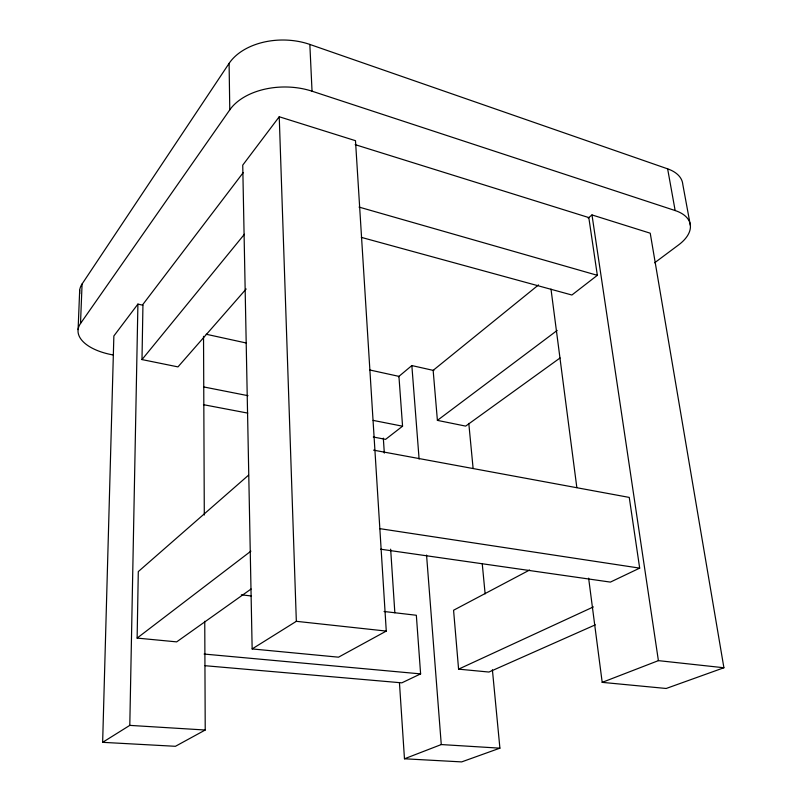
<?xml version="1.0" encoding="UTF-8"?>
<svg xmlns="http://www.w3.org/2000/svg" width="802" height="802" viewBox="0 0 802 802"><rect width="100%" height="100%" fill="white"/><g stroke="black" fill="none" stroke-linecap="round" stroke-linejoin="round"><path stroke-width="1.2" d="M251.066 589.019L176.671 641.871L137.132 638.091L138.295 571.595L248.57 475.155M246.164 288.981L177.974 366.895L141.994 359.577L142.956 304.349L243.307 172.5M137.914 304.098L113.864 335.968L102.646 742.331L129.794 725.379L137.914 304.098L142.766 305.191M113.403 355.035L110.957 354.544A48.902 23.759 2.6 0 1 80.511 323.507L82.075 283.998L229.091 63.398A58.807 39.498 -0.1 0 1 309.843 44.431L667.635 168.851A45.544 25.052 -12.5 0 1 682.793 184.39L690.392 225.512M78.095 329.602L79.679 290.324M80.511 323.507L229.783 109.854L229.091 63.398M279.236 116.761L242.735 165.142L252.149 648.928L338.514 657.179L386.273 631.084L355.486 140.691L279.236 116.761L296.339 621.319L252.149 648.928M141.994 359.577L244.41 234.254M398.454 376.77L411.847 365.572L433.842 370.514M588.177 218.104L591.986 214.926L650.232 233.202L723.905 667.755L666.181 688.477L602.192 682.362L588.628 578.152M538.533 284.91L433.15 370.354L437.401 420.378L465.651 426.113L560.057 357.973M369.662 369.963L398.935 376.369L402.564 426.203L385.592 439.356L373.281 437.01M355.146 144.641L588.808 217.573L597.34 275.317L571.896 295.016L361.301 237.362M137.132 638.091L250.896 551.154M437.401 420.378L557.189 330.424M654.622 262.795L678.652 244.871A46.225 24.18 -11.9 0 0 675.154 210.555L667.635 168.851M204.751 621.279L205.222 730.02L175.427 746.301L102.646 742.331M529.611 570.021L453.571 610.242L458.584 669.149L488.939 672.046L595.325 624.828M373.552 450.143L629.249 497.41L639.675 568.127L610.392 582.102L380.609 549.2M384.058 611.495L416.338 615.264L420.609 673.891L401.822 682.843L205.081 665.71M458.584 669.149L593.4 606.913M399.446 682.672L404.469 758.782L441.27 744.557L499.907 748.166L492.398 669.78M602.192 682.362L658.402 660.637L723.905 667.755M499.907 748.166L461.661 761.9L404.469 758.782M129.794 725.379L205.222 730.02M204.129 654.051L420.609 673.891M296.339 621.319L386.273 631.084M241.312 594.813L251.247 595.966M379.607 528.618L639.675 568.127M203.457 404.679L247.758 413.11M203.848 386.965L248.008 395.687M373.13 420.388L402.564 426.203M206.194 334.244L246.455 343.045M359.025 207.076L597.34 275.317M229.783 109.854A59.859 38.296 -0.4 0 1 312.038 91.197L675.154 210.555M591.986 214.926L658.402 660.637M550.994 289.091L576.838 487.586M468.799 423.406L473.09 468.198M482.273 564.017L485.13 593.881M411.847 365.572L419.105 459.075M426.554 555.064L441.27 744.557M383.326 438.133L384.318 453.1M390.654 549.169L394.845 612.808M309.843 44.431L312.038 91.197M203.528 336.309L204.299 515.044M79.739 293.582A48.23 24.692 3.1 0 1 82.075 283.998"/></g></svg>
